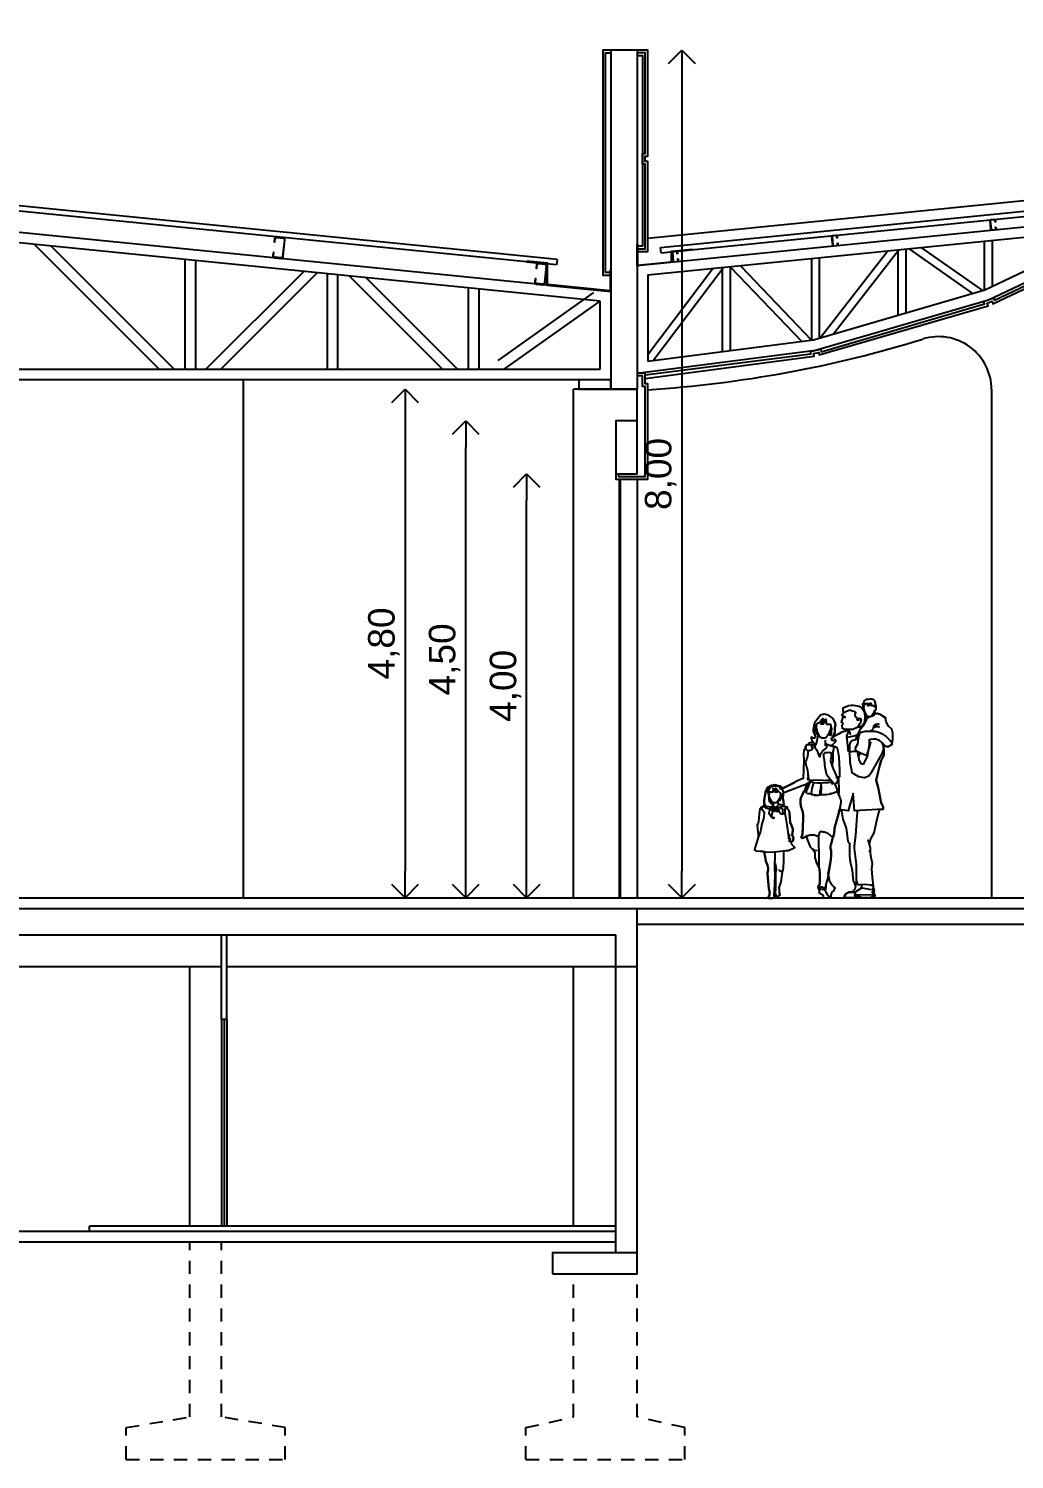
# Model space of a CAD drawing. Extents: x 306 to 2240, y 18 to 779.
# Drawn here: x 644.66 to 653.96, y 62.5 to 76 of the extents above; entities that cross this region are included whole.
import ezdxf

# ---------------------------------------------------------------- set-up
doc = ezdxf.new("R2010")
doc.units = 0
doc.header["$MEASUREMENT"] = 0
doc.header["$PDMODE"] = 3
doc.linetypes.add('HIDDEN2', pattern=[0.1875, 0.125, -0.0625])
for name, color, linetype in [('Aberturas', 2, 'Continuous'), ('Alzado 01', 1, 'Continuous'), ('Alzado 02', 2, 'Continuous'), ('Alzado 03', 3, 'Continuous'), ('Alzado 04', 4, 'Continuous'), ('Alzado 06', 6, 'Continuous'), ('Alzado Bloques', 1, 'Continuous'), ('Auxiliar', 249, 'Continuous'), ('Cabriada', 2, 'Continuous'), ('COTAS', 2, 'Continuous')]:
    doc.layers.add(name, color=color, linetype=linetype)
doc.styles.get("Standard").update_dxf_attribs({"font": 'arial.ttf'})
doc.dimstyles.new('Cota 125', dxfattribs={"dimtxt": 0.25, "dimasz": 0.25, "dimexe": 1.25, "dimexo": 0.625, "dimgap": 0.05, "dimtad": 1, "dimzin": 1, "dimtxsty": 'Standard', "dimblk": 'OPEN90', "dimcen": 0, "dimse1": 1, "dimse2": 1, "dimclrd": 1, "dimclrt": 2, "dimadec": 0, "dimazin": 0, "dimtfac": 1, "dimtix": 1, "dimtmove": 0, "dimatfit": 3, "dimldrblk": 'OPEN90', "dimfxl": 1, "dimarcsym": 0})

# ---------------------------------------------------------------- blocks, each defined once
blk = doc.blocks.new('Mn Cm Fr Ps 01')
for points in [[(-0.48, 1.786), (-0.481, 1.81), (-0.475, 1.82), (-0.474, 1.837), (-0.468, 1.858), (-0.457, 1.868), (-0.441, 1.873), (-0.428, 1.875), (-0.403, 1.871), (-0.389, 1.872), (-0.379, 1.868), (-0.364, 1.854), (-0.36, 1.838), (-0.351, 1.829), (-0.356, 1.804), (-0.362, 1.796)], [(-0.455, 1.741), (-0.458, 1.747), (-0.462, 1.753), (-0.466, 1.762), (-0.468, 1.768), (-0.471, 1.768), (-0.475, 1.768), (-0.479, 1.781), (-0.48, 1.797), (-0.476, 1.807), (-0.468, 1.808), (-0.464, 1.805), (-0.465, 1.803), (-0.459, 1.812), (-0.435, 1.813), (-0.435, 1.825), (-0.431, 1.833), (-0.425, 1.835), (-0.423, 1.819), (-0.419, 1.835), (-0.409, 1.811), (-0.399, 1.818), (-0.401, 1.833), (-0.378, 1.831), (-0.377, 1.83), (-0.373, 1.823), (-0.365, 1.811), (-0.364, 1.805), (-0.362, 1.799)], [(-0.477, 1.736), (-0.465, 1.759)], [(-0.37, 1.65), (-0.376, 1.701), (-0.373, 1.748), (-0.349, 1.791), (-0.319, 1.806), (-0.271, 1.815), (-0.244, 1.815), (-0.222, 1.81), (-0.165, 1.788), (-0.165, 1.771), (-0.169, 1.748), (-0.164, 1.734), (-0.157, 1.724), (-0.172, 1.713), (-0.187, 1.704), (-0.195, 1.704)], [(-0.352, 1.787), (-0.352, 1.787)], [(-0.165, 1.706), (-0.16, 1.686), (-0.154, 1.668), (-0.15, 1.661), (-0.16, 1.656), (-0.164, 1.653), (-0.164, 1.649), (-0.162, 1.647), (-0.166, 1.644), (-0.162, 1.642), (-0.164, 1.638), (-0.166, 1.636), (-0.157, 1.622), (-0.161, 1.602), (-0.189, 1.592), (-0.221, 1.592), (-0.259, 1.592), (-0.301, 1.609), (-0.313, 1.617), (-0.32, 1.631), (-0.32, 1.64), (-0.323, 1.642), (-0.326, 1.642), (-0.336, 1.654), (-0.338, 1.669), (-0.339, 1.685), (-0.33, 1.69), (-0.32, 1.693), (-0.313, 1.69), (-0.311, 1.683), (-0.316, 1.676), (-0.307, 1.676), (-0.299, 1.681), (-0.303, 1.688), (-0.303, 1.696), (-0.291, 1.705), (-0.284, 1.709), (-0.283, 1.731), (-0.288, 1.748), (-0.275, 1.757), (-0.254, 1.761), (-0.235, 1.77), (-0.202, 1.757), (-0.176, 1.746), (-0.166, 1.749)], [(-0.611, 1.435), (-0.63, 1.453), (-0.638, 1.498), (-0.638, 1.552), (-0.627, 1.592), (-0.598, 1.619), (-0.576, 1.66), (-0.57, 1.695)], [(-0.388, 1.687), (-0.411, 1.704), (-0.425, 1.711), (-0.447, 1.718), (-0.458, 1.722), (-0.466, 1.732), (-0.469, 1.735), (-0.494, 1.739), (-0.514, 1.733), (-0.535, 1.721), (-0.566, 1.701), (-0.57, 1.695)], [(-0.394, 1.717), (-0.393, 1.691)], [(-0.388, 1.687), (-0.36, 1.626), (-0.324, 1.58), (-0.298, 1.524), (-0.298, 1.522), (-0.316, 1.516)], [(-0.37, 1.65), (-0.34, 1.616), (-0.32, 1.607), (-0.307, 1.612)], [(-0.346, 1.608), (-0.343, 1.621)], [(-0.09, 1.658), (-0.096, 1.636), (-0.092, 1.6), (-0.09, 1.561), (-0.071, 1.511), (-0.056, 1.503), (-0.063, 1.487), (-0.075, 1.485), (-0.09, 1.491), (-0.092, 1.498), (-0.099, 1.485), (-0.092, 1.466), (-0.065, 1.441), (-0.046, 1.434)], [(-0.09, 1.658), (-0.076, 1.693), (-0.03, 1.722), (0.009, 1.732), (0.045, 1.724), (0.056, 1.708), (0.08, 1.68), (0.101, 1.647), (0.109, 1.62), (0.111, 1.605)], [(0.062, 1.65), (0.057, 1.651), (0.048, 1.659), (0.041, 1.67), (0.036, 1.678), (0.024, 1.692), (0.025, 1.671), (0.033, 1.65), (0.043, 1.642), (0.027, 1.641), (0.016, 1.642), (0.011, 1.66), (0.003, 1.681), (0.007, 1.654), (-0.006, 1.687), (-0.01, 1.657), (-0.009, 1.645), (-0.012, 1.639), (-0.039, 1.637), (-0.05, 1.639), (-0.05, 1.639), (-0.052, 1.616), (-0.06, 1.593), (-0.057, 1.574), (-0.056, 1.552), (-0.05, 1.53), (-0.047, 1.524)], [(0.062, 1.65), (0.072, 1.645), (0.077, 1.643), (0.082, 1.632), (0.091, 1.618), (0.092, 1.604), (0.094, 1.588), (0.095, 1.569), (0.089, 1.559)], [(-0.627, 1.442), (-0.591, 1.426), (-0.559, 1.433), (-0.545, 1.457), (-0.535, 1.464), (-0.511, 1.485), (-0.475, 1.496), (-0.452, 1.496), (-0.43, 1.495), (-0.416, 1.492), (-0.416, 1.461), (-0.411, 1.425), (-0.405, 1.391), (-0.388, 1.343), (-0.385, 1.343), (-0.356, 1.355), (-0.325, 1.368), (-0.29, 1.386), (-0.284, 1.414), (-0.309, 1.453), (-0.317, 1.521), (-0.331, 1.56), (-0.377, 1.571), (-0.469, 1.572), (-0.511, 1.561), (-0.538, 1.546), (-0.574, 1.521), (-0.583, 1.512), (-0.613, 1.485), (-0.627, 1.464), (-0.627, 1.439)], [(-0.464, 1.496), (-0.448, 1.494)], [(-0.29, 1.497), (-0.301, 1.497), (-0.309, 1.498)], [(-0.236, 1.372), (-0.233, 1.395), (-0.231, 1.433), (-0.235, 1.462), (-0.251, 1.485), (-0.273, 1.49), (-0.294, 1.497), (-0.292, 1.508), (-0.305, 1.52)], [(-0.216, 1.582), (-0.184, 1.569), (-0.158, 1.562), (-0.126, 1.544), (-0.104, 1.533), (-0.078, 1.52), (-0.069, 1.517)], [(0.002, 1.511), (0.002, 1.503)], [(0.002, 1.489), (0.002, 1.433)], [(0.066, 1.546), (0.071, 1.526), (0.075, 1.502), (0.078, 1.481), (0.085, 1.46), (0.09, 1.44)], [(0.111, 1.605), (0.114, 1.59), (0.115, 1.574), (0.111, 1.562), (0.1, 1.541), (0.094, 1.522), (0.099, 1.506), (0.112, 1.507), (0.126, 1.514), (0.132, 1.516), (0.132, 1.508), (0.131, 1.495), (0.122, 1.48), (0.108, 1.461), (0.096, 1.449), (0.088, 1.448)], [(-0.541, 1.46), (-0.55, 1.432), (-0.553, 1.385), (-0.553, 1.345), (-0.527, 1.295), (-0.514, 1.25), (-0.499, 1.188), (-0.48, 1.109), (-0.499, 1.04), (-0.529, 0.896), (-0.546, 0.858), (-0.546, 0.837), (-0.276, 0.822), (-0.263, 0.984), (-0.216, 0.822), (-0.13, 0.832)], [(-0.436, 1.182), (-0.532, 1.35), (-0.539, 1.369), (-0.547, 1.396)], [(-0.433, 1.468), (-0.425, 1.456), (-0.411, 1.412), (-0.401, 1.376), (-0.398, 1.341), (-0.383, 1.312), (-0.362, 1.263), (-0.36, 1.257)], [(-0.36, 1.257), (-0.34, 1.265), (-0.321, 1.305), (-0.307, 1.364), (-0.306, 1.367)], [(-0.315, 1.33), (-0.333, 1.364)], [(-0.305, 1.377), (-0.288, 1.38), (-0.28, 1.379), (-0.263, 1.379), (-0.248, 1.376), (-0.233, 1.372), (-0.227, 1.369)], [(-0.227, 1.369), (-0.233, 1.32), (-0.233, 1.281), (-0.244, 1.221), (-0.251, 1.179), (-0.251, 1.179)], [(0.001, 1.455), (-0.055, 1.435), (-0.081, 1.432), (-0.107, 1.421), (-0.115, 1.403), (-0.127, 1.328), (-0.133, 1.209), (-0.133, 1.143), (-0.121, 1.125), (-0.11, 1.088), (-0.089, 1.073), (-0.069, 1.085), (-0.04, 1.125), (-0.014, 1.157), (0.001, 1.23), (0.006, 1.299), (0.012, 1.328), (0.012, 1.357), (0.001, 1.372), (-0.02, 1.372), (-0.04, 1.374), (-0.055, 1.369), (-0.055, 1.351), (-0.055, 1.334), (-0.049, 1.296), (-0.049, 1.288), (-0.063, 1.25), (-0.075, 1.218), (-0.095, 1.177), (-0.107, 1.146), (-0.107, 1.125)], [(0.097, 1.449), (0.116, 1.435), (0.13, 1.432)], [(0.165, 1.44), (0.148, 1.462), (0.107, 1.464)], [(0.127, 1.447), (0.107, 1.445), (0.125, 1.433), (0.131, 1.431), (0.127, 1.415), (0.113, 1.415), (0.127, 1.395), (0.143, 1.389), (0.167, 1.387), (0.177, 1.397), (0.185, 1.419), (0.185, 1.429), (0.175, 1.443), (0.127, 1.447)], [(0.161, 1.392), (0.161, 1.387), (0.162, 1.383), (0.162, 1.378), (0.163, 1.373), (0.163, 1.368), (0.163, 1.363), (0.164, 1.358), (0.164, 1.353), (0.165, 1.348), (0.166, 1.343), (0.167, 1.337), (0.169, 1.332), (0.17, 1.327), (0.172, 1.322), (0.173, 1.317), (0.175, 1.313), (0.176, 1.308), (0.178, 1.304), (0.179, 1.301), (0.18, 1.297), (0.181, 1.294), (0.182, 1.291), (0.183, 1.288), (0.184, 1.286), (0.185, 1.284), (0.185, 1.282), (0.185, 1.28), (0.186, 1.278), (0.186, 1.276), (0.186, 1.274), (0.186, 1.272), (0.186, 1.271), (0.186, 1.269), (0.185, 1.267), (0.185, 1.264), (0.185, 1.262), (0.184, 1.26), (0.184, 1.257), (0.183, 1.254), (0.183, 1.251), (0.182, 1.248), (0.181, 1.245), (0.18, 1.242), (0.178, 1.239), (0.177, 1.235), (0.176, 1.232), (0.175, 1.229), (0.174, 1.225), (0.173, 1.222), (0.171, 1.219), (0.171, 1.215), (0.17, 1.212), (0.169, 1.209), (0.168, 1.205), (0.167, 1.202), (0.167, 1.198), (0.166, 1.193), (0.166, 1.189), (0.165, 1.184), (0.165, 1.178), (0.164, 1.173), (0.164, 1.167), (0.163, 1.162), (0.163, 1.156), (0.162, 1.151), (0.161, 1.146), (0.16, 1.141), (0.16, 1.136), (0.159, 1.132), (0.158, 1.129), (0.158, 1.126), (0.158, 1.123), (0.158, 1.122)], [(0.183, 1.413), (0.186, 1.412), (0.201, 1.389), (0.206, 1.357), (0.201, 1.299), (0.209, 1.125)], [(-0.436, 1.182), (-0.41, 1.148)], [(-0.41, 1.148), (-0.369, 1.133), (-0.316, 1.142), (-0.279, 1.164), (-0.251, 1.179)], [(-0.131, 0.984), (-0.128, 1.147)], [(-0.064, 1.096), (-0.084, 1.08), (-0.095, 1.066), (-0.106, 1.036), (-0.115, 1.003), (-0.105, 0.999)], [(-0.059, 1.074), (-0.06, 1.076), (-0.081, 1.082)], [(-0.059, 1.11), (-0.033, 1.108), (-0.005, 1.108)], [(0.158, 1.157), (0.166, 1.126), (0.163, 1.117), (0.137, 1.111), (0.119, 1.111), (0.093, 1.114), (0.021, 1.111), (-0.005, 1.108), (-0.009, 1.108)], [(0.139, 1.097), (0.15, 1.092), (0.165, 1.083), (0.18, 1.055), (0.195, 1.017), (0.197, 1.007), (0.182, 1.002)], [(0.378, 0.999), (0.3, 1.028), (0.242, 1.05), (0.2, 1.066), (0.161, 1.081)], [(0.209, 1.125), (0.234, 1.116), (0.268, 1.1), (0.29, 1.088)], [(0.414, 1.043), (0.408, 1.036), (0.403, 1.032), (0.29, 1.088)], [(-0.11, 1.002), (-0.114, 0.994), (-0.118, 0.987), (-0.122, 0.98), (-0.125, 0.972), (-0.128, 0.966), (-0.131, 0.959), (-0.134, 0.954), (-0.136, 0.948), (-0.138, 0.944), (-0.14, 0.94), (-0.141, 0.937), (-0.142, 0.934), (-0.143, 0.931), (-0.144, 0.929), (-0.145, 0.927), (-0.145, 0.924), (-0.146, 0.922), (-0.146, 0.919), (-0.146, 0.917), (-0.147, 0.914), (-0.147, 0.91), (-0.146, 0.906), (-0.146, 0.901), (-0.146, 0.896), (-0.145, 0.89), (-0.144, 0.883), (-0.143, 0.876), (-0.141, 0.869), (-0.14, 0.861), (-0.138, 0.853), (-0.137, 0.845), (-0.135, 0.837), (-0.134, 0.829), (-0.132, 0.822), (-0.13, 0.814), (-0.129, 0.807), (-0.127, 0.799), (-0.125, 0.792), (-0.123, 0.784), (-0.121, 0.776), (-0.119, 0.768), (-0.116, 0.759), (-0.114, 0.751), (-0.111, 0.742), (-0.109, 0.733), (-0.107, 0.725), (-0.104, 0.716), (-0.102, 0.708), (-0.099, 0.701), (-0.097, 0.693), (-0.095, 0.686), (-0.093, 0.68), (-0.091, 0.674), (-0.09, 0.668), (-0.089, 0.662), (-0.088, 0.657), (-0.087, 0.652), (-0.087, 0.648), (-0.086, 0.644), (-0.086, 0.639), (-0.086, 0.635), (-0.086, 0.631), (-0.085, 0.626), (-0.085, 0.621), (-0.084, 0.616), (-0.084, 0.61), (-0.083, 0.604), (-0.082, 0.599), (-0.08, 0.593), (-0.079, 0.588), (-0.078, 0.583), (-0.077, 0.579), (-0.076, 0.576), (-0.075, 0.574), (-0.074, 0.572), (-0.073, 0.571), (-0.072, 0.571), (-0.071, 0.571), (-0.07, 0.572), (-0.068, 0.572), (-0.066, 0.573), (-0.065, 0.574), (-0.063, 0.576), (-0.06, 0.577), (-0.058, 0.579), (-0.056, 0.581), (-0.053, 0.583), (-0.051, 0.585), (-0.048, 0.588), (-0.046, 0.59), (-0.043, 0.593), (-0.041, 0.595), (-0.038, 0.598), (-0.035, 0.6), (-0.032, 0.602), (-0.028, 0.605), (-0.025, 0.607), (-0.021, 0.609), (-0.017, 0.61), (-0.013, 0.612), (-0.008, 0.613), (-0.004, 0.615), (0, 0.616), (0.004, 0.617), (0.008, 0.618), (0.012, 0.619), (0.016, 0.62), (0.02, 0.62), (0.023, 0.621), (0.027, 0.622), (0.031, 0.622), (0.035, 0.622), (0.039, 0.623), (0.043, 0.623), (0.048, 0.623), (0.048, 0.623)], [(-0.135, 0.952), (-0.135, 0.973)], [(-0.081, 1.072), (-0.081, 1.076)], [(0.048, 0.623), (0.052, 0.62), (0.053, 0.618), (0.054, 0.616), (0.056, 0.614), (0.057, 0.61), (0.058, 0.607), (0.058, 0.602), (0.059, 0.598), (0.061, 0.594), (0.062, 0.59), (0.063, 0.587), (0.064, 0.584), (0.066, 0.583), (0.068, 0.581), (0.07, 0.581), (0.072, 0.581), (0.075, 0.581), (0.077, 0.582), (0.08, 0.583), (0.082, 0.584), (0.085, 0.585), (0.088, 0.586), (0.091, 0.587), (0.093, 0.588), (0.096, 0.589), (0.1, 0.59), (0.103, 0.59), (0.106, 0.591), (0.11, 0.592), (0.114, 0.592), (0.118, 0.592), (0.122, 0.592), (0.127, 0.592), (0.131, 0.591), (0.136, 0.591), (0.142, 0.59), (0.148, 0.588), (0.154, 0.587), (0.16, 0.585), (0.166, 0.584), (0.172, 0.582), (0.177, 0.58), (0.182, 0.578), (0.187, 0.577), (0.191, 0.575), (0.194, 0.573), (0.197, 0.572), (0.2, 0.57), (0.202, 0.569), (0.204, 0.568), (0.206, 0.567), (0.209, 0.566), (0.211, 0.565), (0.214, 0.564), (0.217, 0.564), (0.219, 0.564), (0.222, 0.564), (0.224, 0.565), (0.225, 0.566), (0.226, 0.568), (0.226, 0.57), (0.226, 0.573), (0.225, 0.576), (0.224, 0.579), (0.222, 0.583), (0.22, 0.587), (0.219, 0.592), (0.218, 0.596), (0.216, 0.601), (0.216, 0.606), (0.215, 0.611), (0.215, 0.616), (0.214, 0.621), (0.214, 0.627), (0.214, 0.633), (0.213, 0.639), (0.213, 0.646), (0.212, 0.654), (0.212, 0.661), (0.211, 0.669), (0.211, 0.677), (0.21, 0.686), (0.21, 0.694), (0.21, 0.703), (0.209, 0.712), (0.209, 0.721), (0.209, 0.73), (0.209, 0.738), (0.209, 0.746), (0.209, 0.754), (0.209, 0.762), (0.209, 0.768), (0.209, 0.775), (0.209, 0.78), (0.209, 0.786), (0.209, 0.791), (0.21, 0.795), (0.21, 0.8), (0.211, 0.805), (0.212, 0.81), (0.214, 0.816), (0.216, 0.821), (0.218, 0.827), (0.22, 0.834), (0.222, 0.84), (0.225, 0.847), (0.227, 0.854), (0.229, 0.861), (0.231, 0.869), (0.232, 0.876), (0.234, 0.883), (0.234, 0.891), (0.235, 0.898), (0.235, 0.906), (0.235, 0.913), (0.235, 0.92), (0.234, 0.927), (0.232, 0.934), (0.23, 0.942), (0.226, 0.951), (0.222, 0.962), (0.216, 0.974), (0.209, 0.989), (0.2, 1.006)], [(0.397, 0.992), (0.382, 0.998), (0.378, 0.999)], [(0.402, 0.953), (0.396, 0.929), (0.394, 0.905), (0.392, 0.884), (0.4, 0.873)], [(0.453, 1.06), (0.44, 1.055), (0.432, 1.044), (0.426, 1.032), (0.404, 1.022), (0.397, 0.994), (0.397, 0.966), (0.401, 0.945)], [(0.414, 1.043), (0.422, 1.052), (0.44, 1.056), (0.441, 1.056)], [(0.439, 1.002), (0.432, 0.997), (0.428, 0.995), (0.424, 0.987), (0.418, 0.976), (0.418, 0.965), (0.417, 0.952), (0.417, 0.938), (0.422, 0.931)], [(0.439, 1.002), (0.443, 1.003), (0.449, 1.009), (0.454, 1.018), (0.458, 1.024), (0.466, 1.036), (0.466, 1.02), (0.462, 1.003), (0.454, 0.996), (0.466, 0.996), (0.475, 0.997), (0.478, 1.011), (0.483, 1.028), (0.481, 1.007), (0.49, 1.033), (0.495, 1.01), (0.494, 1.001), (0.496, 0.996), (0.517, 0.996), (0.526, 0.998), (0.526, 0.998), (0.529, 0.98)], [(0.529, 0.98), (0.535, 0.963), (0.534, 0.948), (0.534, 0.931), (0.53, 0.914), (0.529, 0.909), (0.518, 0.898), (0.511, 0.891), (0.5, 0.891), (0.49, 0.891), (0.492, 0.879), (0.5, 0.863), (0.507, 0.858), (0.512, 0.856), (0.529, 0.858), (0.557, 0.863), (0.568, 0.873), (0.577, 0.892), (0.578, 0.918), (0.563, 0.998), (0.544, 1.04), (0.507, 1.061), (0.477, 1.067), (0.455, 1.061)], [(-0.416, 0.499), (-0.428, 0.549), (-0.461, 0.613), (-0.48, 0.701), (-0.5, 0.784), (-0.516, 0.834)], [(-0.154, 0.817), (-0.165, 0.743), (-0.198, 0.657), (-0.212, 0.535), (-0.228, 0.516), (-0.228, 0.439), (-0.228, 0.397), (-0.234, 0.339), (-0.253, 0.262), (-0.262, 0.157), (-0.273, 0.146), (-0.303, 0.129)], [(0.341, 0.818), (0.338, 0.799), (0.334, 0.758), (0.332, 0.708), (0.322, 0.691), (0.306, 0.652), (0.306, 0.641), (0.311, 0.585), (0.306, 0.582), (0.303, 0.576), (0.301, 0.558), (0.306, 0.536), (0.32, 0.527), (0.326, 0.527), (0.338, 0.531), (0.341, 0.539), (0.332, 0.549), (0.329, 0.557), (0.334, 0.558), (0.341, 0.553), (0.343, 0.557), (0.343, 0.566), (0.343, 0.575), (0.338, 0.584), (0.338, 0.59), (0.347, 0.604)], [(0.341, 0.818), (0.349, 0.83), (0.358, 0.845), (0.365, 0.852)], [(0.343, 0.576), (0.343, 0.576), (0.359, 0.687), (0.379, 0.801), (0.379, 0.84), (0.363, 0.853)], [(0.409, 0.867), (0.381, 0.86), (0.375, 0.859), (0.369, 0.855), (0.364, 0.855), (0.357, 0.854), (0.363, 0.853)], [(0.361, 0.855), (0.36, 0.855)], [(0.413, 0.866), (0.395, 0.865), (0.387, 0.869), (0.407, 0.875), (0.428, 0.881), (0.444, 0.882)], [(0.409, 0.867), (0.41, 0.866)], [(0.585, 0.858), (0.593, 0.862), (0.581, 0.873), (0.57, 0.88)], [(0.604, 0.848), (0.596, 0.834), (0.575, 0.81), (0.575, 0.796), (0.583, 0.745), (0.599, 0.697), (0.611, 0.626), (0.63, 0.577)], [(0.576, 0.862), (0.577, 0.86), (0.589, 0.857), (0.607, 0.853), (0.604, 0.848)], [(0.605, 0.848), (0.61, 0.845), (0.616, 0.841), (0.624, 0.792), (0.629, 0.718), (0.633, 0.704), (0.636, 0.7), (0.642, 0.685), (0.64, 0.647), (0.633, 0.6), (0.633, 0.576)], [(-0.411, 0.439), (-0.428, 0.439), (-0.428, 0.464), (-0.416, 0.519), (-0.405, 0.544), (-0.403, 0.535)], [(-0.072, 0.571), (-0.061, 0.531), (-0.052, 0.501), (-0.049, 0.487), (-0.049, 0.465), (-0.056, 0.447), (-0.056, 0.428), (-0.056, 0.395), (-0.049, 0.338), (-0.023, 0.192), (-0.007, 0.124), (0.003, 0.077), (0.007, 0.088), (0.029, 0.1), (0.045, 0.1), (0.062, 0.081), (0.066, 0.102), (0.052, 0.133), (0.052, 0.157), (0.052, 0.232), (0.057, 0.298), (0.057, 0.421), (0.062, 0.508), (0.062, 0.588)], [(0.18, 0.581), (0.168, 0.543), (0.142, 0.482), (0.125, 0.463), (0.099, 0.447), (0.073, 0.449)], [(0.332, 0.548), (0.335, 0.557)], [(0.63, 0.577), (0.636, 0.559), (0.648, 0.518), (0.661, 0.479), (0.667, 0.452), (0.654, 0.443), (0.61, 0.44)], [(0.114, 0.451), (0.099, 0.432), (0.099, 0.409), (0.099, 0.381), (0.083, 0.329), (0.057, 0.275), (0.055, 0.269)], [(0.287, 0.475), (0.314, 0.504), (0.323, 0.527)], [(0.347, 0.446), (0.287, 0.475)], [(0.347, 0.446), (0.421, 0.438)], [(0.39, 0.393), (0.391, 0.401), (0.391, 0.412), (0.391, 0.42), (0.391, 0.442)], [(0.421, 0.438), (0.479, 0.432), (0.481, 0.427), (0.568, 0.429), (0.568, 0.434), (0.609, 0.441), (0.609, 0.442)], [(0.477, 0.297), (0.477, 0.313), (0.475, 0.336), (0.474, 0.357), (0.474, 0.391), (0.474, 0.415), (0.475, 0.429)], [(0.506, -0.004), (0.528, -0.006), (0.539, 0.007), (0.523, 0.028), (0.528, 0.039), (0.523, 0.046), (0.532, 0.089), (0.544, 0.226), (0.544, 0.24), (0.54, 0.26), (0.54, 0.278), (0.546, 0.307), (0.56, 0.345), (0.564, 0.37), (0.571, 0.4), (0.577, 0.435)], [(-0.441, 0.195), (-0.447, 0.19), (-0.447, 0.193), (-0.441, 0.273), (-0.447, 0.32), (-0.43, 0.397), (-0.426, 0.402)], [(0.445, 0.013), (0.426, 0.028), (0.431, 0.048), (0.431, 0.064), (0.431, 0.079), (0.435, 0.093), (0.415, 0.149), (0.403, 0.242), (0.394, 0.282), (0.39, 0.345), (0.39, 0.393)], [(0.475, 0.331), (0.474, 0.325), (0.467, 0.291), (0.462, 0.264), (0.469, 0.237), (0.47, 0.134), (0.47, 0.095), (0.474, 0.089), (0.47, 0.077), (0.474, 0.052), (0.474, 0.041), (0.463, 0.023), (0.454, 0.012), (0.452, 0.013)], [(0.477, 0.297), (0.477, 0.296), (0.477, 0.271), (0.473, 0.219), (0.477, 0.127), (0.483, 0.023), (0.477, 0.01), (0.472, -0.002), (0.492, -0.004)], [(-0.455, 0.104), (-0.45, 0.17), (-0.443, 0.177)], [(-0.273, 0.143), (-0.284, 0.107), (-0.278, 0.082), (-0.262, 0.065), (-0.259, 0.051)], [(-0.03, 0.006), (-0.056, 0.011), (-0.056, 0.025), (-0.061, 0.048), (-0.066, 0.06), (-0.082, 0.067), (-0.087, 0.079), (-0.094, 0.093), (-0.077, 0.107), (-0.061, 0.121), (-0.044, 0.15), (-0.028, 0.234)], [(-0.455, 0.093), (-0.461, 0.065), (-0.455, 0.051), (-0.466, 0.032), (-0.472, 0.018), (-0.43, 0.002), (-0.386, -0.001), (-0.347, -0.001), (-0.322, 0.01), (-0.278, 0.018), (-0.278, 0.021)], [(-0.329, 0.086), (-0.345, 0.108), (-0.344, 0.125)], [(-0.343, 0.001), (-0.182, -0.001), (-0.181, 0.012), (-0.19, 0.034), (-0.222, 0.054), (-0.289, 0.054)], [(-0.009, 0.057), (0.009, 0.074), (0.041, 0.082), (0.058, 0.064), (0.058, 0.047), (0.036, 0.035), (0.021, 0.022), (0.019, 0), (-0.019, 0), (-0.041, 0.01), (-0.021, 0.027), (-0.009, 0.057)], [(-0.005, 0.116), (-0.007, 0.112), (-0.002, 0.079), (0.001, 0.067)]]:
    blk.add_lwpolyline(points)
for points in [[(-0.361, 1.803, -0.069931), (-0.366, 1.767, -0.08175), (-0.38, 1.738, -0.132458), (-0.393, 1.717, -0.135616), (-0.416, 1.711, -0.135616)], [(-0.416, 1.711, -0.135616), (-0.439, 1.717, -0.132458), (-0.452, 1.738, -0.010044), (-0.455, 1.741, -0.044716)], [(0.085, 1.633, -0.069931), (0.081, 1.585, -0.08175), (0.066, 1.547, -0.132458), (0.05, 1.519, -0.135616), (0.021, 1.509, -0.135616)], [(0.021, 1.509, -0.135616), (-0.01, 1.516, -0.132458), (-0.028, 1.542, -0.08175), (-0.047, 1.578, -0.044716), (-0.055, 1.608, -0.129643)], [(0.422, 0.987, 0.069931), (0.427, 0.951, 0.08175), (0.441, 0.922, 0.132458), (0.454, 0.901, 0.135616), (0.477, 0.895, 0.135616)], [(0.477, 0.895, 0.135616), (0.5, 0.901, 0.132458), (0.513, 0.922, 0.08175), (0.526, 0.951, 0.044716), (0.531, 0.974, 0.129643)]]:
    blk.add_lwpolyline(points, format="xyb")
at = {"color": 0}
for points in [[(-0.426, 1.573), (-0.454, 1.598), (-0.459, 1.624), (-0.482, 1.639), (-0.5, 1.642), (-0.505, 1.637), (-0.472, 1.621), (-0.469, 1.619), (-0.51, 1.614), (-0.477, 1.609), (-0.449, 1.606)], [(-0.304, 1.537), (-0.284, 1.527), (-0.254, 1.522), (-0.222, 1.516), (-0.209, 1.513)], [(-0.22, 1.585), (-0.231, 1.555), (-0.24, 1.54)], [(-0.22, 1.577), (-0.201, 1.525), (-0.216, 1.378)], [(-0.069, 1.232), (-0.069, 1.264), (-0.075, 1.296), (-0.075, 1.319), (-0.075, 1.337), (-0.075, 1.36), (-0.075, 1.377), (-0.081, 1.4), (-0.081, 1.418), (-0.083, 1.427)], [(0.099, 1.447), (0.099, 1.421), (0.079, 1.392), (0.067, 1.357), (0.053, 1.331), (0.047, 1.34), (0.041, 1.363), (0.027, 1.383), (0.006, 1.398), (-0.005, 1.409), (-0.014, 1.418), (-0.014, 1.432), (-0.014, 1.447)], [(-0.06, 1.107), (-0.064, 1.096), (-0.045, 1.088), (-0.009, 1.081), (0.03, 1.084)], [(0.13, 0.98), (0.122, 1.032), (0.109, 1.089), (0.035, 1.084)], [(0.074, 1.084), (0.04, 1.082), (0.054, 0.974)], [(0.114, 1.089), (0.137, 1.094)], [(0.139, 1.111), (0.139, 1.097), (0.148, 1.082), (0.168, 1.036), (0.182, 0.996)], [(-0.105, 0.999), (-0.086, 0.991), (-0.058, 0.982), (-0.056, 0.985), (-0.048, 0.984), (-0.048, 0.978), (-0.013, 0.972), (0.022, 0.971), (0.043, 0.968), (0.043, 0.973), (0.053, 0.975), (0.056, 0.969), (0.067, 0.965), (0.097, 0.965), (0.106, 0.965)], [(0.04, 0.969), (0.035, 1.049), (0.03, 1.049)], [(0.067, 0.965), (0.091, 0.967), (0.111, 0.97), (0.127, 0.972), (0.131, 0.974), (0.13, 0.98), (0.156, 0.98), (0.171, 0.984), (0.182, 0.996)], [(0.449, 1.052), (0.46, 1.054), (0.477, 1.054), (0.496, 1.052), (0.513, 1.045), (0.533, 1.023), (0.536, 1.007), (0.536, 0.989), (0.534, 0.979), (0.539, 0.989), (0.539, 1.002), (0.539, 1.022), (0.534, 1.036), (0.517, 1.051), (0.498, 1.058), (0.477, 1.065), (0.455, 1.06), (0.449, 1.052)], [(-0.303, 0.831), (-0.298, 0.773), (-0.286, 0.588), (-0.273, 0.491), (-0.273, 0.464), (-0.292, 0.314), (-0.292, 0.162), (-0.309, 0.123), (-0.331, 0.126), (-0.372, 0.129), (-0.43, 0.121), (-0.455, 0.104)], [(0.472, 0.848), (0.465, 0.852), (0.455, 0.853), (0.445, 0.855), (0.434, 0.852), (0.425, 0.847), (0.414, 0.846), (0.408, 0.843), (0.401, 0.833), (0.404, 0.82), (0.402, 0.81), (0.397, 0.8), (0.384, 0.794), (0.391, 0.792), (0.402, 0.79), (0.412, 0.79), (0.425, 0.796), (0.429, 0.807), (0.431, 0.809), (0.444, 0.814), (0.453, 0.813), (0.463, 0.813), (0.468, 0.826), (0.46, 0.828), (0.448, 0.831), (0.44, 0.828), (0.434, 0.828), (0.438, 0.833), (0.455, 0.833), (0.462, 0.832), (0.46, 0.837), (0.447, 0.841)], [(0.436, 0.853), (0.413, 0.866)], [(0.447, 0.909), (0.446, 0.897), (0.444, 0.872)], [(0.445, 0.875), (0.456, 0.863), (0.466, 0.854), (0.473, 0.851), (0.48, 0.859), (0.487, 0.862), (0.499, 0.867)], [(0.471, 0.846), (0.461, 0.846), (0.463, 0.837), (0.466, 0.825), (0.477, 0.82), (0.486, 0.825), (0.486, 0.836), (0.477, 0.85), (0.468, 0.846)], [(0.481, 0.849), (0.496, 0.857), (0.508, 0.855), (0.521, 0.852), (0.521, 0.844), (0.521, 0.828), (0.528, 0.817), (0.532, 0.8), (0.527, 0.79), (0.518, 0.77), (0.502, 0.755), (0.489, 0.75), (0.481, 0.754), (0.485, 0.754), (0.502, 0.759), (0.505, 0.773), (0.505, 0.784), (0.498, 0.801), (0.498, 0.809), (0.487, 0.816), (0.481, 0.821), (0.494, 0.828), (0.498, 0.821), (0.498, 0.817), (0.503, 0.825), (0.498, 0.831), (0.49, 0.833), (0.487, 0.833), (0.493, 0.844), (0.503, 0.84), (0.515, 0.838), (0.517, 0.827)], [(0.509, 0.912), (0.509, 0.891)], [(0.523, 0.833), (0.558, 0.845), (0.578, 0.862), (0.585, 0.858)], [(0.441, 0.267), (0.426, 0.251), (0.405, 0.251), (0.4, 0.257)], [(-0.441, 0.09), (-0.452, 0.079), (-0.443, 0.052), (-0.452, 0.027), (-0.279, 0.025), (-0.29, 0.059), (-0.344, 0.094), (-0.432, 0.079)]]:
    blk.add_lwpolyline(points, dxfattribs=at)
for centre, radius in [((-0.042, 1.547), 0.00994), ((0.078, 1.553), 0.00994), ((0.431, 0.926), 0.00767), ((0.524, 0.926), 0.00767)]:
    blk.add_circle(centre, radius, dxfattribs=at)
at = {"layer": 'Auxiliar'}
blk.add_lwpolyline([(0, 0), (-0.019, 0), (-0.033, 0.006), (-0.056, 0.011), (-0.056, 0.025), (-0.061, 0.048), (-0.066, 0.06), (-0.082, 0.067), (-0.087, 0.079), (-0.094, 0.093), (-0.061, 0.121), (-0.044, 0.15), (-0.029, 0.227), (-0.049, 0.338), (-0.056, 0.395), (-0.056, 0.447), (-0.049, 0.465), (-0.049, 0.487), (-0.052, 0.501), (-0.061, 0.531), (-0.072, 0.571), (-0.073, 0.571), (-0.074, 0.572), (-0.075, 0.574), (-0.076, 0.576), (-0.077, 0.579), (-0.078, 0.583), (-0.079, 0.588), (-0.08, 0.593), (-0.082, 0.599), (-0.083, 0.604), (-0.084, 0.61), (-0.084, 0.616), (-0.085, 0.621), (-0.085, 0.626), (-0.086, 0.631), (-0.086, 0.635), (-0.086, 0.639), (-0.086, 0.644), (-0.087, 0.648), (-0.087, 0.652), (-0.088, 0.657), (-0.089, 0.662), (-0.09, 0.668), (-0.091, 0.674), (-0.093, 0.68), (-0.095, 0.686), (-0.097, 0.693), (-0.099, 0.701), (-0.102, 0.708), (-0.104, 0.716), (-0.107, 0.725), (-0.109, 0.733), (-0.111, 0.742), (-0.116, 0.759), (-0.119, 0.768), (-0.121, 0.776), (-0.123, 0.784), (-0.127, 0.799), (-0.129, 0.807), (-0.134, 0.829), (-0.134, 0.831), (-0.152, 0.829), (-0.154, 0.817), (-0.165, 0.743), (-0.198, 0.657), (-0.212, 0.535), (-0.228, 0.516), (-0.228, 0.439), (-0.228, 0.397), (-0.234, 0.339), (-0.253, 0.262), (-0.262, 0.157), (-0.273, 0.146), (-0.273, 0.143), (-0.284, 0.107), (-0.278, 0.082), (-0.262, 0.065), (-0.259, 0.054), (-0.222, 0.054), (-0.19, 0.034), (-0.181, 0.012), (-0.182, -0.001), (-0.347, -0.001), (-0.387, -0.001), (-0.43, 0.002), (-0.472, 0.018), (-0.466, 0.032), (-0.455, 0.051), (-0.461, 0.065), (-0.455, 0.093), (-0.455, 0.104), (-0.45, 0.17), (-0.447, 0.19), (-0.447, 0.193), (-0.441, 0.273), (-0.447, 0.32), (-0.43, 0.397), (-0.428, 0.439), (-0.428, 0.464), (-0.419, 0.509), (-0.428, 0.549), (-0.461, 0.613), (-0.48, 0.701), (-0.5, 0.784), (-0.516, 0.834), (-0.546, 0.837), (-0.546, 0.858), (-0.529, 0.896), (-0.499, 1.04), (-0.48, 1.109), (-0.499, 1.188), (-0.514, 1.25), (-0.527, 1.295), (-0.553, 1.345), (-0.553, 1.385), (-0.55, 1.432), (-0.541, 1.46), (-0.545, 1.457), (-0.559, 1.433), (-0.591, 1.426), (-0.611, 1.435), (-0.63, 1.453), (-0.638, 1.498), (-0.638, 1.552), (-0.627, 1.592), (-0.598, 1.619), (-0.576, 1.66), (-0.57, 1.695), (-0.566, 1.701), (-0.535, 1.721), (-0.514, 1.733), (-0.494, 1.739), (-0.477, 1.736), (-0.465, 1.759), (-0.468, 1.768), (-0.471, 1.768), (-0.475, 1.768), (-0.479, 1.781), (-0.48, 1.786), (-0.481, 1.81), (-0.475, 1.82), (-0.474, 1.837), (-0.468, 1.858), (-0.457, 1.868), (-0.441, 1.873), (-0.428, 1.875), (-0.403, 1.871), (-0.389, 1.872), (-0.379, 1.868), (-0.364, 1.854), (-0.36, 1.838), (-0.351, 1.829), (-0.356, 1.804), (-0.362, 1.796), (-0.366, 1.767), (-0.373, 1.748), (-0.349, 1.791), (-0.319, 1.806), (-0.271, 1.815), (-0.244, 1.815), (-0.222, 1.81), (-0.165, 1.788), (-0.165, 1.771), (-0.169, 1.748), (-0.164, 1.734), (-0.157, 1.724), (-0.165, 1.718), (-0.165, 1.706), (-0.16, 1.686), (-0.154, 1.668), (-0.15, 1.661), (-0.16, 1.656), (-0.164, 1.653), (-0.164, 1.649), (-0.162, 1.647), (-0.166, 1.644), (-0.162, 1.642), (-0.164, 1.638), (-0.166, 1.636), (-0.157, 1.622), (-0.161, 1.602), (-0.189, 1.592), (-0.218, 1.592), (-0.22, 1.585), (-0.216, 1.582), (-0.158, 1.562), (-0.078, 1.52), (-0.073, 1.518), (-0.09, 1.561), (-0.092, 1.6), (-0.096, 1.636), (-0.09, 1.658), (-0.076, 1.693), (-0.03, 1.722), (0.009, 1.732), (0.045, 1.724), (0.056, 1.708), (0.08, 1.68), (0.101, 1.647), (0.109, 1.62), (0.111, 1.605), (0.114, 1.59), (0.115, 1.574), (0.111, 1.562), (0.1, 1.541), (0.094, 1.522), (0.099, 1.506), (0.112, 1.507), (0.126, 1.514), (0.132, 1.516), (0.132, 1.508), (0.131, 1.495), (0.122, 1.48), (0.11, 1.464), (0.148, 1.462), (0.162, 1.444), (0.175, 1.443), (0.185, 1.429), (0.185, 1.419), (0.183, 1.413), (0.186, 1.412), (0.201, 1.389), (0.206, 1.357), (0.201, 1.299), (0.209, 1.125), (0.234, 1.116), (0.268, 1.1), (0.29, 1.088), (0.403, 1.032), (0.408, 1.036), (0.414, 1.043), (0.422, 1.052), (0.44, 1.056), (0.441, 1.056), (0.453, 1.06), (0.455, 1.061), (0.477, 1.067), (0.507, 1.061), (0.544, 1.04), (0.563, 0.998), (0.578, 0.918), (0.577, 0.892), (0.571, 0.88), (0.581, 0.873), (0.593, 0.862), (0.585, 0.858), (0.585, 0.858), (0.607, 0.853), (0.604, 0.848), (0.605, 0.848), (0.616, 0.841), (0.624, 0.792), (0.629, 0.718), (0.633, 0.704), (0.636, 0.7), (0.642, 0.685), (0.64, 0.647), (0.633, 0.6), (0.633, 0.576), (0.636, 0.559), (0.648, 0.518), (0.661, 0.479), (0.667, 0.452), (0.654, 0.443), (0.61, 0.44), (0.609, 0.441), (0.577, 0.435), (0.571, 0.4), (0.564, 0.37), (0.56, 0.345), (0.546, 0.307), (0.54, 0.278), (0.54, 0.26), (0.544, 0.24), (0.544, 0.226), (0.532, 0.089), (0.523, 0.046), (0.528, 0.039), (0.523, 0.028), (0.539, 0.007), (0.528, -0.006), (0.506, -0.004), (0.492, -0.004), (0.472, -0.002), (0.483, 0.023), (0.477, 0.127), (0.473, 0.219), (0.477, 0.271), (0.477, 0.297), (0.475, 0.331), (0.474, 0.325), (0.467, 0.291), (0.462, 0.264), (0.469, 0.237), (0.47, 0.134), (0.47, 0.095), (0.474, 0.089), (0.47, 0.077), (0.474, 0.052), (0.474, 0.041), (0.463, 0.023), (0.454, 0.012), (0.445, 0.013), (0.426, 0.028), (0.431, 0.048), (0.431, 0.079), (0.435, 0.093), (0.415, 0.149), (0.403, 0.242), (0.394, 0.282), (0.39, 0.345), (0.39, 0.393), (0.391, 0.401), (0.391, 0.412), (0.391, 0.442), (0.347, 0.446), (0.287, 0.475), (0.314, 0.504), (0.323, 0.527), (0.32, 0.527), (0.306, 0.536), (0.301, 0.558), (0.303, 0.576), (0.306, 0.582), (0.311, 0.585), (0.306, 0.641), (0.306, 0.652), (0.322, 0.691), (0.332, 0.708), (0.334, 0.758), (0.338, 0.799), (0.341, 0.818), (0.349, 0.83), (0.358, 0.845), (0.365, 0.852), (0.363, 0.853), (0.357, 0.854), (0.364, 0.855), (0.369, 0.855), (0.375, 0.859), (0.381, 0.86), (0.404, 0.866), (0.395, 0.865), (0.387, 0.869), (0.4, 0.873), (0.392, 0.884), (0.396, 0.929), (0.4, 0.946), (0.397, 0.966), (0.397, 0.992), (0.382, 0.998), (0.242, 1.05), (0.168, 1.079), (0.18, 1.055), (0.195, 1.017), (0.197, 1.007), (0.2, 1.006), (0.209, 0.989), (0.216, 0.974), (0.222, 0.962), (0.226, 0.951), (0.23, 0.942), (0.232, 0.934), (0.234, 0.927), (0.235, 0.92), (0.235, 0.913), (0.235, 0.906), (0.235, 0.898), (0.234, 0.891), (0.234, 0.883), (0.232, 0.876), (0.231, 0.869), (0.229, 0.861), (0.227, 0.854), (0.225, 0.847), (0.222, 0.84), (0.22, 0.834), (0.218, 0.827), (0.216, 0.821), (0.214, 0.816), (0.212, 0.81), (0.211, 0.805), (0.21, 0.8), (0.21, 0.795), (0.209, 0.791), (0.209, 0.786), (0.209, 0.78), (0.209, 0.775), (0.209, 0.768), (0.209, 0.762), (0.209, 0.754), (0.209, 0.746), (0.209, 0.738), (0.209, 0.73), (0.209, 0.721), (0.209, 0.712), (0.21, 0.703), (0.21, 0.694), (0.21, 0.686), (0.211, 0.677), (0.211, 0.669), (0.212, 0.661), (0.212, 0.654), (0.213, 0.646), (0.213, 0.639), (0.214, 0.633), (0.214, 0.627), (0.214, 0.621), (0.215, 0.611), (0.216, 0.606), (0.216, 0.601), (0.219, 0.592), (0.22, 0.587), (0.222, 0.583), (0.224, 0.579), (0.225, 0.576), (0.226, 0.573), (0.226, 0.57), (0.226, 0.568), (0.225, 0.566), (0.224, 0.565), (0.222, 0.564), (0.219, 0.564), (0.217, 0.564), (0.214, 0.564), (0.211, 0.565), (0.209, 0.566), (0.206, 0.567), (0.204, 0.568), (0.202, 0.569), (0.2, 0.57), (0.197, 0.572), (0.194, 0.573), (0.191, 0.575), (0.187, 0.577), (0.182, 0.578), (0.179, 0.579), (0.168, 0.543), (0.142, 0.482), (0.125, 0.463), (0.114, 0.451), (0.099, 0.432), (0.099, 0.409), (0.099, 0.381), (0.083, 0.329), (0.057, 0.275), (0.055, 0.269), (0.052, 0.232), (0.052, 0.157), (0.052, 0.133), (0.066, 0.102), (0.062, 0.081), (0.058, 0.064), (0.058, 0.047), (0.036, 0.035), (0.021, 0.022), (0.019, 0)], close=True, dxfattribs=at)
blk = doc.blocks.new('_Open90')
at = {"color": 0, "linetype": 'ByBlock', "lineweight": -2}
for p, q in [((0, 0), (-1, 0)), ((-0.5, 0.5), (0, 0)), ((0, 0), (-0.5, -0.5))]:
    blk.add_line(p, q, dxfattribs=at)
blk = doc.blocks.new('*D356')
at = {"layer": 'COTAS', "color": 1, "lineweight": -2, "transparency": 16777216}
blk.add_line((648.784, 68.047), (648.784, 72.047), dxfattribs=at)
at = {"layer": 'Defpoints', "color": 0, "transparency": 16777216}
for p in [(648.784, 72.297), (650.402, 72.297), (650.402, 67.797)]:
    blk.add_point(p, dxfattribs=at)
at = {"layer": 'COTAS', "color": 1, "lineweight": -2, "transparency": 16777216, "xscale": 0.25, "yscale": 0.25, "zscale": 0.25}
for p, rotation in [((648.784, 72.297), 90), ((648.784, 67.797), 270)]:
    blk.add_blockref('_Open90', p, dxfattribs=dict(at, rotation=rotation))
at = {"layer": 'COTAS', "color": 2, "transparency": 16777216, "insert": (648.584, 70.047), "char_height": 0.25, "attachment_point": 5, "rotation": 90}
blk.add_mtext('4,50', dxfattribs=at)
blk = doc.blocks.new('*D357')
at = {"layer": 'COTAS', "color": 1, "lineweight": -2, "transparency": 16777216}
blk.add_line((649.359, 68.047), (649.359, 71.547), dxfattribs=at)
at = {"layer": 'Defpoints', "color": 0, "transparency": 16777216}
for p in [(649.359, 71.797), (650.202, 71.797), (651.071, 67.797)]:
    blk.add_point(p, dxfattribs=at)
at = {"layer": 'COTAS', "color": 1, "lineweight": -2, "transparency": 16777216, "xscale": 0.25, "yscale": 0.25, "zscale": 0.25}
for p, rotation in [((649.359, 71.797), 90), ((649.359, 67.797), 270)]:
    blk.add_blockref('_Open90', p, dxfattribs=dict(at, rotation=rotation))
at = {"layer": 'COTAS', "color": 2, "transparency": 16777216, "insert": (649.159, 69.797), "char_height": 0.25, "attachment_point": 5, "rotation": 90}
blk.add_mtext('4,00', dxfattribs=at)
blk = doc.blocks.new('*D374')
at = {"layer": 'COTAS', "color": 1, "lineweight": -2, "transparency": 16777216}
blk.add_line((648.211, 72.347), (648.211, 68.047), dxfattribs=at)
at = {"layer": 'Defpoints', "color": 0, "transparency": 16777216}
for p in [(649.802, 72.597, 0), (648.211, 67.797), (649.802, 67.797)]:
    blk.add_point(p, dxfattribs=at)
at = {"layer": 'COTAS', "color": 1, "lineweight": -2, "transparency": 16777216, "xscale": 0.25, "yscale": 0.25, "zscale": 0.25}
for p, rotation in [((648.211, 72.597), 90), ((648.211, 67.797), 270)]:
    blk.add_blockref('_Open90', p, dxfattribs=dict(at, rotation=rotation))
at = {"layer": 'COTAS', "color": 2, "transparency": 16777216, "insert": (648.011, 70.197), "char_height": 0.25, "attachment_point": 5, "rotation": 90}
blk.add_mtext('4,80', dxfattribs=at)
blk = doc.blocks.new('*D359')
at = {"layer": 'COTAS', "color": 1, "lineweight": -2, "transparency": 16777216}
blk.add_line((650.824, 75.547), (650.824, 68.047), dxfattribs=at)
at = {"layer": 'Defpoints', "color": 0, "transparency": 16777216}
for p in [(650.502, 75.797), (650.402, 67.797, 0), (650.824, 67.797)]:
    blk.add_point(p, dxfattribs=at)
at = {"layer": 'COTAS', "color": 1, "lineweight": -2, "transparency": 16777216, "xscale": 0.25, "yscale": 0.25, "zscale": 0.25}
for p, rotation in [((650.824, 75.797), 90), ((650.824, 67.797), 270)]:
    blk.add_blockref('_Open90', p, dxfattribs=dict(at, rotation=rotation))
at = {"layer": 'COTAS', "color": 2, "transparency": 16777216, "insert": (650.623, 71.797), "char_height": 0.25, "attachment_point": 5, "rotation": 90}
blk.add_mtext('8,00', dxfattribs=at)

msp = doc.modelspace()

# ---------------------------------------------------------------- linework, layer by layer
at = {"layer": 'Aberturas'}
for p, q in [((650.235, 67.797), (650.235, 71.747)), ((650.245, 67.797), (650.245, 71.747))]:
    msp.add_line(p, q, dxfattribs=at)
at = {"layer": 'Alzado 01'}
for p, q in [((650.052, 73.429), (638.968, 74.537)), ((645.891, 72.786), (644.714, 73.962)), ((646.032, 72.786), (644.871, 73.947)), ((652.13, 73.081), (652.766, 73.898)), ((652.253, 73.117), (652.869, 73.908)), ((652.865, 73.296), (652.865, 73.908)), ((652.94, 73.318), (652.94, 73.916)), ((652.971, 73.919), (653.568, 73.501)), ((653.086, 73.93), (653.66, 73.528)), ((653.681, 73.534), (653.681, 73.99)), ((653.756, 73.57), (653.756, 73.997)), ((646.132, 73.821), (646.132, 72.786)), ((646.232, 73.811), (646.232, 72.786)), ((650.502, 72.923), (651.112, 73.733)), ((650.554, 72.867), (651.213, 73.743)), ((651.207, 72.951), (651.207, 73.742)), ((651.282, 72.961), (651.282, 73.75)), ((651.284, 73.75), (651.955, 73.048)), ((651.379, 73.759), (652.047, 73.06)), ((652.049, 73.06), (652.049, 73.826)), ((652.124, 73.079), (652.124, 73.834)), ((646.332, 72.786), (647.255, 73.708)), ((646.474, 72.786), (647.383, 73.695)), ((647.475, 73.686), (647.475, 72.786)), ((647.575, 73.676), (647.575, 72.786)), ((648.566, 72.786), (647.686, 73.665)), ((648.707, 72.786), (647.843, 73.649)), ((648.807, 73.553), (648.807, 72.786)), ((648.907, 73.543), (648.907, 72.786)), ((649.09, 72.867), (649.994, 73.51)), ((649.148, 72.786), (650.052, 73.429)), ((650.052, 72.786), (650.052, 73.429)), ((638.968, 72.786), (650.052, 72.786)), ((646.48, 66.647), (646.48, 64.697))]:
    msp.add_line(p, q, dxfattribs=at)
at = {"layer": 'Alzado 01', "linetype": 'HIDDEN2'}
for p, q in [((646.18, 62.897), (646.18, 64.547)), ((646.48, 62.897), (646.48, 64.547)), ((649.802, 62.897), (649.802, 64.247)), ((650.402, 62.897), (650.402, 64.247)), ((645.58, 62.797), (646.18, 62.897)), ((645.58, 62.497), (645.58, 62.797)), ((647.08, 62.797), (646.48, 62.897)), ((647.08, 62.497), (647.08, 62.797)), ((649.352, 62.797), (649.802, 62.897)), ((649.352, 62.497), (649.352, 62.797)), ((650.852, 62.797), (650.402, 62.897)), ((650.852, 62.497), (650.852, 62.797)), ((645.58, 62.497), (647.08, 62.497)), ((649.352, 62.497), (650.852, 62.497))]:
    msp.add_line(p, q, dxfattribs=at)
at = {"layer": 'Alzado 01'}
msp.add_lwpolyline([(650.402, 72.747), (652.086, 72.964), (653.719, 73.441), (655.282, 74.179), (655.282, 74.25), (650.402, 73.762), (650.402, 72.747), (650.402, 72.747)], dxfattribs=at)
msp.add_lwpolyline([(650.502, 72.861), (652.066, 73.062), (653.683, 73.535), (654.905, 74.112), (650.502, 73.672)], close=True, dxfattribs=at)
at = {"layer": 'Alzado 02'}
for p, q in [((650.152, 75.797), (650.152, 72.597)), ((650.402, 75.797), (650.152, 75.797)), ((650.402, 75.797), (650.402, 72.597)), ((650.152, 73.519), (627.856, 75.749)), ((650.502, 74.023), (655.196, 74.493)), ((650.152, 72.686), (605.899, 72.686)), ((646.687, 67.797), (646.687, 72.686)), ((650.152, 72.597), (650.402, 72.597)), ((650.402, 72.297), (650.402, 72.597)), ((653.746, 72.593), (653.746, 67.797)), ((641.344, 67.147), (646.48, 67.147)), ((646.18, 64.697), (646.18, 67.147)), ((646.53, 67.147), (650.202, 67.147)), ((646.505, 66.647), (646.505, 64.697)), ((646.53, 66.647), (646.53, 64.697))]:
    msp.add_line(p, q, dxfattribs=at)
for points in [[(650.152, 75.797), (650.077, 75.797), (650.077, 73.672), (650.148, 73.672)], [(650.152, 73.697), (650.102, 73.697), (650.102, 75.772), (650.152, 75.772)]]:
    msp.add_lwpolyline(points, dxfattribs=at)
for points in [[(653.788, 74.126), (653.789, 74.111, -0.414214), (653.78, 74.1), (653.751, 74.097, -0.414214), (653.74, 74.106), (653.732, 74.186, -0.414214), (653.741, 74.197), (653.77, 74.2, -0.414214), (653.781, 74.191), (653.783, 74.176), (653.78, 74.175), (653.778, 74.19, 0.414214), (653.771, 74.197), (653.741, 74.194, 0.414214), (653.735, 74.186), (653.743, 74.106, 0.414214), (653.75, 74.1), (653.78, 74.103, 0.414214), (653.786, 74.111), (653.785, 74.126)], [(646.966, 73.888), (646.963, 73.858, 0.414214), (646.981, 73.836), (647.04, 73.83, 0.414214), (647.062, 73.848), (647.078, 74.007, 0.414214), (647.06, 74.029), (647, 74.035, 0.414214), (646.979, 74.017), (646.976, 73.987), (646.982, 73.987), (646.985, 74.017, -0.414214), (647, 74.029), (647.06, 74.023, -0.414214), (647.072, 74.008), (647.056, 73.849, -0.414214), (647.041, 73.836), (646.981, 73.842, -0.414214), (646.969, 73.858), (646.972, 73.887)], [(652.295, 73.977), (652.297, 73.962, -0.414214), (652.288, 73.951), (652.258, 73.948, -0.414214), (652.247, 73.957), (652.239, 74.036, -0.414214), (652.248, 74.047), (652.278, 74.05, -0.414214), (652.289, 74.041), (652.29, 74.026), (652.287, 74.026), (652.286, 74.041, 0.414214), (652.278, 74.047), (652.248, 74.044, 0.414214), (652.242, 74.037), (652.25, 73.957, 0.414214), (652.258, 73.951), (652.288, 73.954, 0.414214), (652.294, 73.961), (652.292, 73.976)], [(650.788, 73.826), (650.79, 73.811, -0.414214), (650.781, 73.8), (650.751, 73.797, -0.414214), (650.74, 73.806), (650.732, 73.886, -0.414214), (650.741, 73.897), (650.771, 73.9, -0.414214), (650.782, 73.891), (650.783, 73.876), (650.78, 73.875), (650.779, 73.89, 0.414214), (650.771, 73.897), (650.741, 73.894, 0.414214), (650.735, 73.886), (650.743, 73.806, 0.414214), (650.75, 73.8), (650.78, 73.803, 0.414214), (650.787, 73.811), (650.785, 73.826)], [(649.438, 73.641), (649.435, 73.611, 0.414214), (649.453, 73.589), (649.512, 73.583, 0.414214), (649.534, 73.601), (649.55, 73.76, 0.414214), (649.532, 73.782), (649.473, 73.788, 0.414214), (649.451, 73.77), (649.448, 73.74), (649.454, 73.74), (649.457, 73.77, -0.414214), (649.472, 73.782), (649.532, 73.776, -0.414214), (649.544, 73.761), (649.528, 73.602, -0.414214), (649.513, 73.589), (649.453, 73.595, -0.414214), (649.441, 73.61), (649.444, 73.64)]]:
    msp.add_lwpolyline(points, format="xyb", close=True, dxfattribs=at)
for points in [[(650.922, 73.92), (650.923, 73.915), (650.732, 73.896), (650.732, 73.795), (650.402, 73.762), (650.402, 73.963), (650.406, 73.963), (650.406, 73.767), (650.406, 73.767), (650.727, 73.8), (650.727, 73.9)], [(649.36, 73.804), (649.359, 73.799), (649.55, 73.78), (649.55, 73.579), (650.152, 73.519), (650.152, 73.72), (650.148, 73.72), (650.148, 73.524), (650.148, 73.524), (649.555, 73.584), (649.555, 73.785)]]:
    msp.add_lwpolyline(points, close=True, dxfattribs=at)
for centre, radius, start, end in [((649.783, 83.79), 11.221, 273.6718, 287.1823), ((653.246, 72.593), 0.5, 0, 107.1823)]:
    msp.add_arc(centre, radius, start, end, dxfattribs=at)
at = {"layer": 'Alzado 03'}
for p, q in [((649.646, 73.821), (627.856, 76)), ((649.641, 73.771), (627.856, 75.95)), ((650.622, 73.935), (655.282, 74.401)), ((650.627, 73.885), (655.282, 74.351)), ((650.627, 73.885), (650.622, 73.935)), ((649.646, 73.821), (649.641, 73.771)), ((605.899, 67.797), (654.302, 67.797)), ((646.48, 66.647), (646.48, 67.447)), ((646.53, 66.647), (646.53, 67.447)), ((646.53, 66.647), (646.48, 66.647)), ((646.48, 66.647), (646.48, 66.647)), ((650.202, 64.697), (645.233, 64.697)), ((645.233, 64.647), (645.233, 64.697))]:
    msp.add_line(p, q, dxfattribs=at)
for points in [[(650.406, 73.897), (650.502, 73.897), (650.502, 74.747), (650.477, 74.747), (650.477, 74.797), (650.502, 74.797), (650.502, 75.797), (650.402, 75.797)], [(650.406, 73.922), (650.477, 73.922), (650.477, 74.722), (650.452, 74.722), (650.452, 74.822), (650.477, 74.822), (650.477, 75.772), (650.402, 75.772)], [(650.402, 75.747), (650.452, 75.747), (650.452, 73.947), (650.402, 73.947)], [(650.477, 72.731), (652.042, 72.931), (652.038, 72.953), (652.135, 72.974), (652.14, 72.951), (653.68, 73.402), (653.672, 73.423), (653.766, 73.459), (653.774, 73.437), (655.282, 74.152), (655.282, 74.414), (655.302, 74.414), (655.302, 74.114), (655.282, 74.114), (655.282, 74.124)], [(650.477, 72.697), (652.072, 72.91), (652.067, 72.934), (652.116, 72.944), (652.121, 72.92), (653.713, 73.385), (653.705, 73.409), (653.751, 73.427), (653.76, 73.403), (655.282, 74.124)], [(650.202, 71.797), (650.202, 71.747), (650.502, 71.747), (650.502, 72.647), (650.477, 72.647), (650.477, 72.747), (650.402, 72.747)], [(650.227, 71.797), (650.227, 71.772), (650.477, 71.772), (650.477, 72.622), (650.452, 72.622), (650.452, 72.722), (650.402, 72.722)]]:
    msp.add_lwpolyline(points, dxfattribs=at)
at = {"layer": 'Alzado 04'}
msp.add_lwpolyline([(650.406, 73.897), (650.502, 73.897)], dxfattribs=at)
at = {"layer": 'Alzado 06'}
for p, q in [((580.818, 67.697), (654.302, 67.697)), ((650.402, 64.447), (650.402, 67.697)), ((650.402, 67.547), (654.302, 67.547)), ((641.194, 67.447), (650.202, 67.447)), ((650.202, 64.447), (650.202, 67.447)), ((647.509, 67.147), (647.509, 67.147)), ((650.202, 67.147), (650.402, 67.147)), ((650.202, 64.647), (580.818, 64.647)), ((650.202, 64.547), (580.818, 64.547))]:
    msp.add_line(p, q, dxfattribs=at)
for points in [[(650.402, 72.297), (650.202, 72.297), (650.202, 71.797), (650.402, 71.797)], [(649.602, 64.247), (650.402, 64.247), (650.402, 64.447), (649.602, 64.447)]]:
    msp.add_lwpolyline(points, close=True, dxfattribs=at)
at = {"layer": 'Cabriada'}
for p, q in [((649.802, 67.797), (649.802, 72.597)), ((650.402, 72.597), (649.802, 72.597)), ((650.402, 71.747), (650.402, 67.797)), ((649.802, 64.697), (649.802, 67.147))]:
    msp.add_line(p, q, dxfattribs=at)
msp.add_lwpolyline([(649.852, 72.597), (650.152, 72.597), (650.152, 72.686), (649.852, 72.686)], close=True, dxfattribs=at)

# ---------------------------------------------------------------- block references
at = {"layer": 'Alzado Bloques', "xscale": -1}
msp.add_blockref('Mn Cm Fr Ps 01', (652.177, 67.797, 0), dxfattribs=at)

# ---------------------------------------------------------------- dimensions: what is measured, and where the dimension line sits
at = {"layer": 'COTAS'}
dim = msp.add_linear_dim(base=(650.824, 67.797, 0), p1=(650.502, 75.797, 0), p2=(650.402, 67.797), angle=90, dimstyle='Cota 125', dxfattribs=at)
dim.commit()
dim.dimension.update_dxf_attribs({"geometry": '*D359', "text_midpoint": (650.623, 71.797, 0)})
dim = msp.add_linear_dim(base=(648.211, 67.797, 0), p1=(649.802, 72.597), p2=(649.802, 67.797, 0), angle=90, dimstyle='Cota 125', override={"dimfxl": 0, "dimfxlon": 1}, dxfattribs=at)
dim.commit()
dim.dimension.update_dxf_attribs({"geometry": '*D374', "text_midpoint": (648.011, 70.197, 0)})
for base, p1, p2, picture, middle in [((648.784, 72.297, 0), (650.402, 67.797, 0), (650.402, 72.297, 0), '*D356', (648.784, 70.047, 0)), ((649.359, 71.797, 0), (651.071, 67.797, 0), (650.202, 71.797, 0), '*D357', (649.359, 69.797, 0))]:
    dim = msp.add_linear_dim(base=base, p1=p1, p2=p2, angle=90, dimstyle='Cota 125', dxfattribs=at)
    dim.commit()
    dim.dimension.update_dxf_attribs({"geometry": picture, "text_midpoint": middle, "dimtype": 160})

doc.saveas('drawing.dxf')
